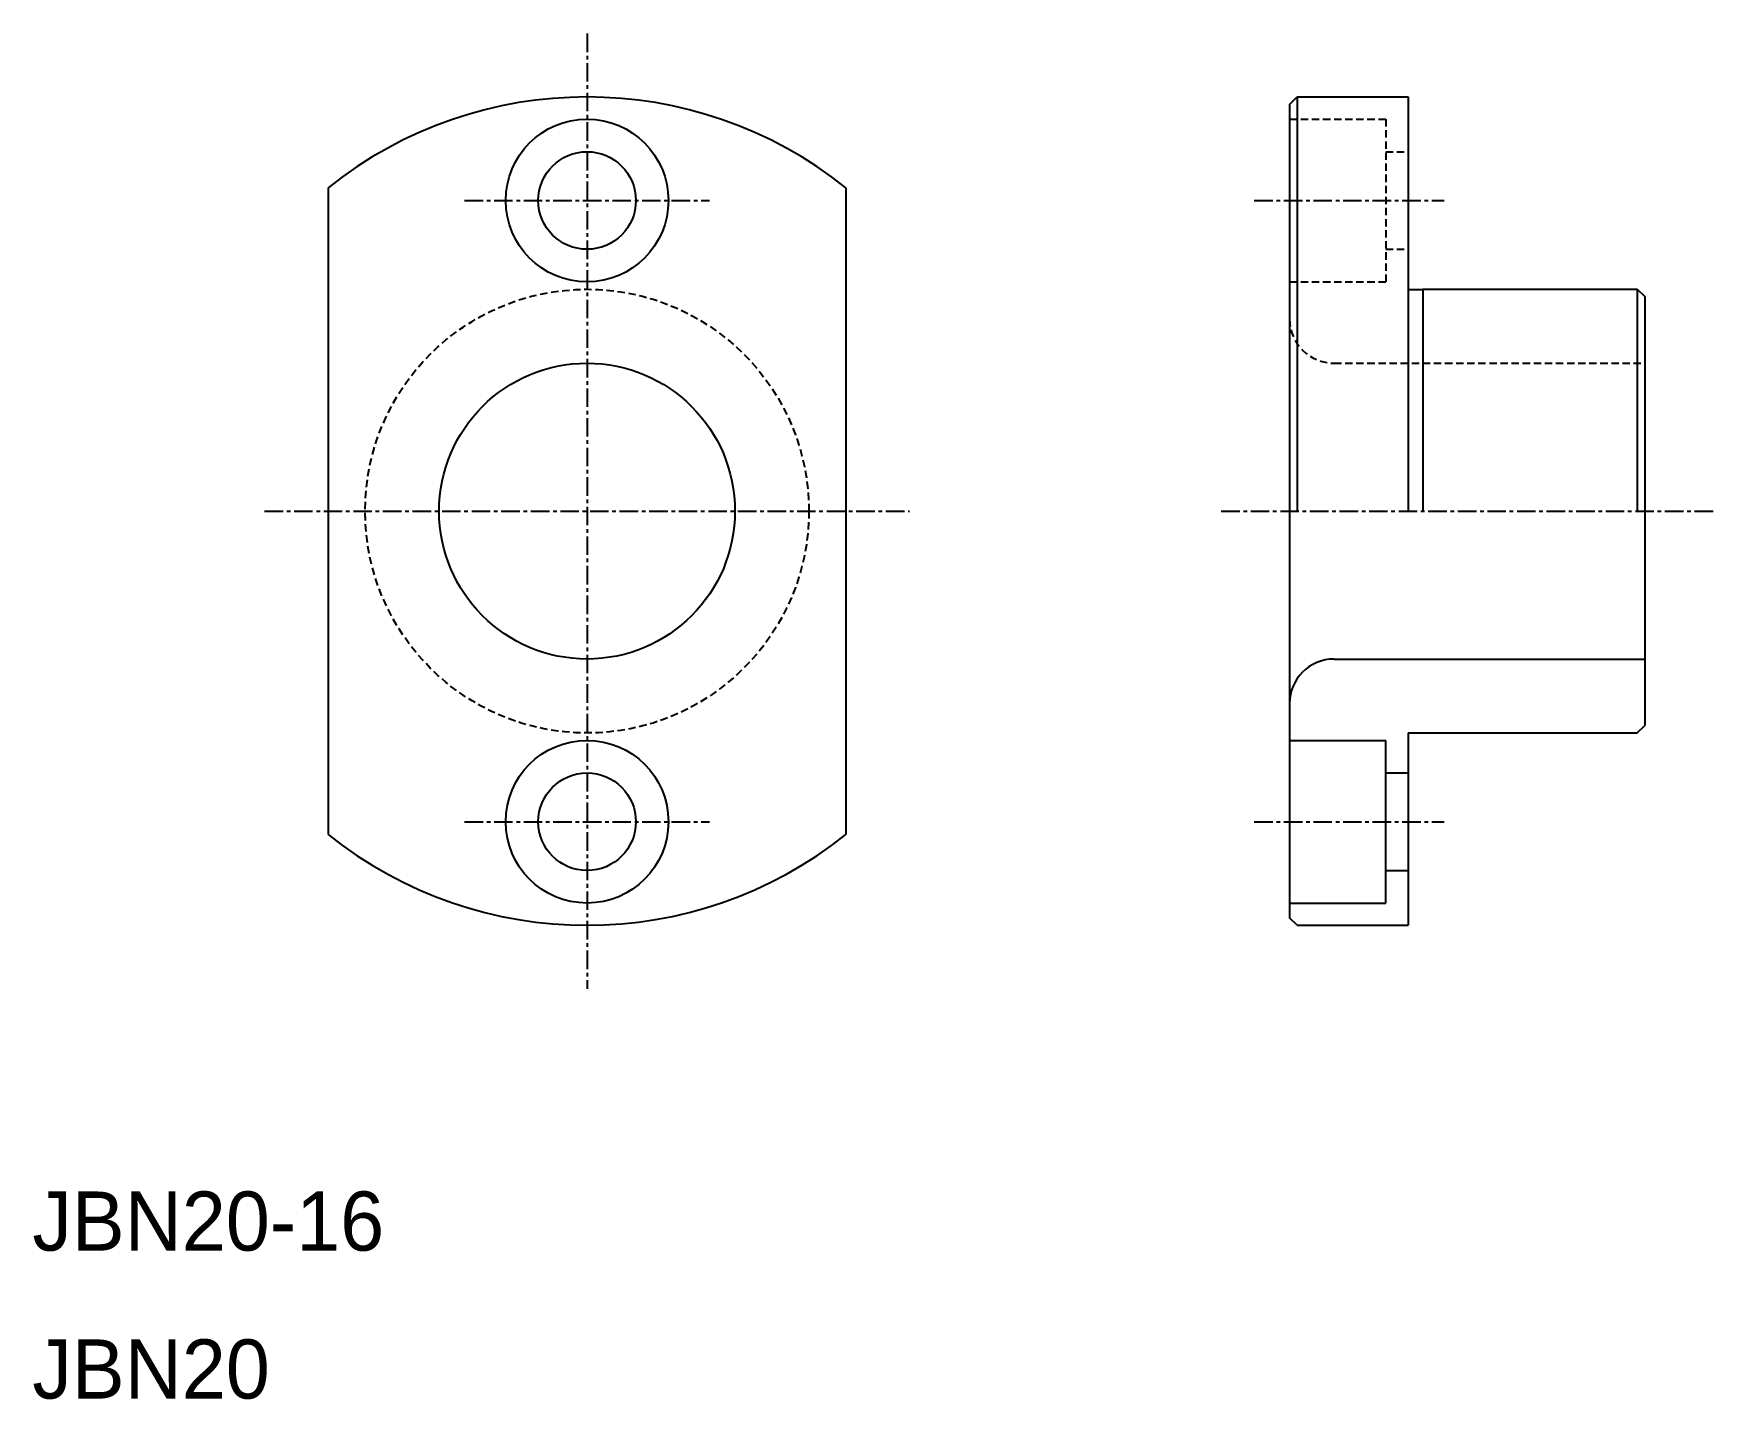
# Model space of a CAD drawing. Extents: x 10 to 124, y 10 to 102.
import ezdxf

# ---------------------------------------------------------------- set-up
doc = ezdxf.new("R2010")
doc.units = 0
doc.linetypes.add('CENTER', pattern=[2, 1.25, -0.25, 0.25, -0.25])
doc.linetypes.add('DASHED', pattern=[0.75, 0.5, -0.25])
doc.layers.get('0').update_dxf_attribs({"linetype": 'CONTINUOUS'})
doc.layers.add('CENTER', color=1, linetype='CENTER')

msp = doc.modelspace()

# ---------------------------------------------------------------- linework, layer by layer
at = {"color": 7, "linetype": 'CONTINUOUS'}
for p, q in [((95, 97.5), (95.5, 98)), ((95.5, 98), (95.5, 70)), ((95.5, 98), (103, 98)), ((97.37, 98), (97.37, 98)), ((99.25, 98), (99.25, 98)), ((103, 98), (103, 70)), ((95, 97.5), (95, 42.5)), ((30, 91.86), (30, 48.14)), ((65, 91.86), (65, 48.14)), ((103, 84.98), (104, 84.98)), ((104, 85), (118.5, 85)), ((104, 85), (104, 70)), ((118.5, 85), (118.5, 70)), ((118.5, 85), (119, 84.5)), ((119, 84.5), (119, 55.5)), ((98, 60), (119, 60)), ((103, 55.02), (103, 42)), ((103, 55.02), (104, 55.02)), ((104, 55.02), (104, 55)), ((104, 55), (118.5, 55)), ((118.5, 55), (119, 55.5)), ((95, 54.5), (101.5, 54.5)), ((101.5, 43.5), (101.5, 54.5)), ((101.5, 52.3), (103, 52.3)), ((101.5, 45.7), (103, 45.7)), ((95, 43.5), (101.5, 43.5)), ((95.5, 42), (95, 42.5)), ((95.5, 42), (103, 42))]:
    msp.add_line(p, q, dxfattribs=at)
at = {"color": 3, "linetype": 'DASHED'}
for p, q in [((95, 96.5), (101.5, 96.5)), ((101.5, 96.5), (101.5, 85.5)), ((101.5, 94.3), (103, 94.3)), ((101.5, 87.7), (103, 87.7)), ((95, 85.5), (101.5, 85.5)), ((98, 80), (119, 80))]:
    msp.add_line(p, q, dxfattribs=at)
at = {"color": 7, "linetype": 'CONTINUOUS'}
for centre, radius in [((47.5, 91), 5.5), ((47.5, 91), 3.3), ((47.5, 70), 10), ((47.5, 49), 5.5), ((47.5, 49), 3.3)]:
    msp.add_circle(centre, radius, dxfattribs=at)
at = {"color": 3, "linetype": 'DASHED'}
msp.add_circle((47.5, 70), 15, dxfattribs=at)
at = {"color": 7, "linetype": 'CONTINUOUS'}
for centre, radius, start, end in [((47.5, 70), 28, 51.3178, 128.6822), ((98, 57), 3, 90, 180), ((47.5, 70), 28, 231.3178, 308.6822)]:
    msp.add_arc(centre, radius, start, end, dxfattribs=at)
at = {"color": 3, "linetype": 'DASHED'}
msp.add_arc((98, 83), 3, 180, 270, dxfattribs=at)
at = {"layer": 'CENTER', "color": 1, "linetype": 'CENTER'}
for p, q in [((47.5, 102.29), (47.5, 37.71)), ((39.22, 91), (55.78, 91)), ((92.61, 91), (105.45, 91)), ((25.7, 70), (69.3, 70)), ((90.37, 70), (123.65, 70)), ((39.22, 49), (55.78, 49)), ((92.61, 49), (105.45, 49))]:
    msp.add_line(p, q, dxfattribs=at)

# ---------------------------------------------------------------- texts
at = {"color": 7, "linetype": 'CONTINUOUS'}
for s, p in [('JBN20-16', (10, 20)), ('JBN20', (10, 10))]:
    msp.add_text(s, height=4, dxfattribs=at).set_placement(p)

doc.saveas('drawing.dxf')
